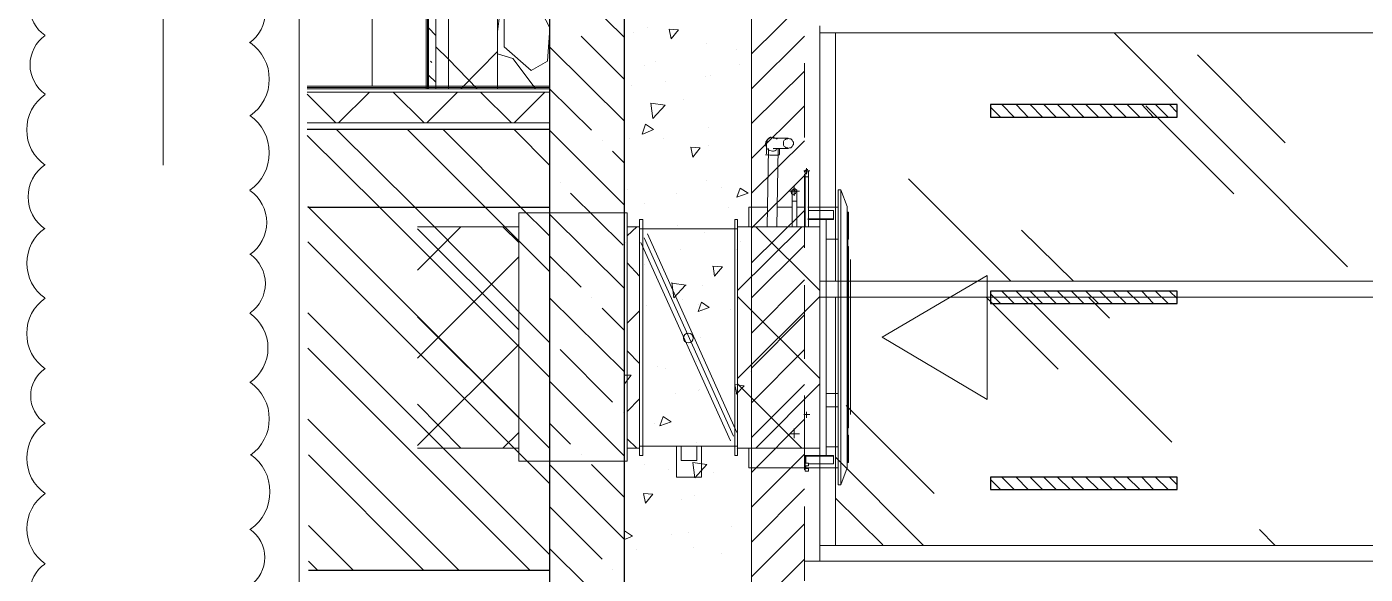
# Model space of a CAD drawing. Header units: millimetres. Extents: x -356862 to 418287, y 0 to 839748.
# Drawn here: x 28.591 to 31.984, y 7.589 to 8.978 of the extents above; entities that cross this region are included whole.
import ezdxf

# ---------------------------------------------------------------- set-up
doc = ezdxf.new("R2010")
doc.units = ezdxf.units.MM
doc.layers.add('PDF _Геометрия', color=7, linetype='Continuous', true_color=0xbababa)

msp = doc.modelspace()

# ---------------------------------------------------------------- linework, layer by layer
at = {"layer": 'PDF _Геометрия', "color": 7, "lineweight": 5}
for points in [[(29.2813, 18.4717), (29.2813, 18.4034), (29.2813, 11.3453), (29.1679, 11.317), (29.3946, 11.2603), (29.2813, 11.232), (29.2813, 4.1723), (29.2813, 4.104)], [(29.4663, 8.8271), (29.4663, 11.427)], [(29.5696, 11.4337), (29.6029, 9.4887), (29.6029, 8.8204)], [(30.4279, 7.0088), (30.4279, 9.4504)], [(30.5629, 8.6971), (30.5629, 8.8854)], [(29.9162, 8.8271), (29.3013, 8.8271)], [(29.9162, 8.8238), (29.3013, 8.8238)], [(29.9162, 8.8204), (29.3013, 8.8204)], [(29.9162, 8.8121), (29.3013, 8.8121)], [(29.3013, 8.7338), (29.9162, 8.7338), (29.3013, 8.7338)], [(30.5629, 8.4171), (30.5629, 8.6038)], [(30.5629, 8.1355), (30.5629, 8.3221)], [(30.5629, 7.8538), (30.5629, 8.0421)], [(30.5629, 7.5722), (30.5629, 7.7605)]]:
    msp.add_lwpolyline(points, dxfattribs=at)
at = {"layer": 'PDF _Геометрия', "color": 7, "lineweight": 30}
for points in [[(30.1062, 4.1723), (30.1062, 6.6155), (30.8612, 6.6155), (30.8612, 7.0088), (30.1062, 7.0088), (30.1062, 9.4504), (30.8612, 9.4504), (30.8612, 9.8437), (30.1062, 9.8437), (30.1062, 13.1503), (30.8612, 13.1503), (30.8612, 13.5452), (30.1062, 13.5452), (30.1062, 17.8751), (29.9162, 17.8751), (29.2813, 17.8751)], [(29.2813, 17.6784), (29.9162, 17.6784), (29.9162, 4.1723)], [(29.9162, 8.7171), (29.3013, 8.7171)], [(29.3029, 8.5204), (29.9162, 8.5204)], [(29.3046, 7.5988), (29.9162, 7.5988)]]:
    msp.add_lwpolyline(points, dxfattribs=at)
at = {"layer": 'PDF _Геометрия', "color": 251, "lineweight": 20, "true_color": 0x545454}
msp.add_lwpolyline([(31.4362, 13.3652), (31.4195, 13.3569), (28.9363, 12.1553), (28.9363, 12.082), (28.9363, 8.6271)], dxfattribs=at)
at = {"layer": 'PDF _Геометрия', "color": 7, "lineweight": 20}
for points in [[(29.5729, 11.4337), (29.6063, 9.4887), (29.6063, 8.8204)], [(29.5763, 11.4337), (29.6096, 9.4887), (29.6096, 8.8204)], [(29.5946, 11.4337), (29.6279, 9.4887), (29.6279, 8.8204)], [(29.6263, 11.4337), (29.6596, 9.4871), (29.6596, 8.8204)], [(29.7529, 11.4337), (29.7846, 9.4854), (29.7846, 8.8204)]]:
    msp.add_lwpolyline(points, dxfattribs=at)
at = {"layer": 'PDF _Геометрия', "color": 7, "lineweight": 5}
msp.add_lwpolyline([(30.1062, 7.0088), (30.1062, 9.4504), (30.4279, 9.4504), (30.4279, 7.0088)], close=True, dxfattribs=at)
at = {"layer": 'PDF _Геометрия', "lineweight": 5}
for points in [[(30.1062, 8.9504), (29.9162, 9.1388)], [(29.7846, 8.9654), (29.7946, 9.0471), (29.7846, 9.0521)], [(29.9162, 8.9621), (29.9112, 8.8904), (29.8696, 8.8671), (29.8012, 8.9271), (29.8012, 9.0154), (29.8329, 9.0604), (29.8796, 9.0471), (29.9162, 8.9771)], [(29.6279, 8.9554), (29.6096, 8.9754)], [(29.7329, 8.8204), (29.6596, 8.8954), (29.6279, 8.9271)], [(30.1062, 8.7388), (29.9162, 8.9271)], [(30.1062, 8.8438), (29.9962, 8.9538)], [(29.7846, 8.9154), (29.6913, 8.8204)], [(29.8796, 8.8204), (29.8796, 8.8221), (29.8229, 8.8971), (29.7846, 8.9088)], [(29.6179, 8.8871), (29.6146, 8.8904)], [(29.6279, 8.8371), (29.6096, 8.8554)], [(29.3746, 8.7338), (29.3013, 8.8071)], [(29.4596, 8.8121), (29.3813, 8.7338)], [(29.5979, 8.7338), (29.5196, 8.8121)], [(29.6829, 8.8121), (29.6046, 8.7338)], [(29.8196, 8.7338), (29.7412, 8.8121)], [(29.9046, 8.8121), (29.8262, 8.7338)], [(30.0229, 8.7154), (29.9162, 8.8204)], [(29.9162, 8.0888), (29.4846, 8.5204), (29.3013, 8.7021)], [(29.9162, 8.1771), (29.5746, 8.5204), (29.3763, 8.7171)], [(29.9162, 8.3571), (29.7529, 8.5204), (29.5563, 8.7171)], [(29.9162, 8.4471), (29.8429, 8.5204), (29.6463, 8.7171)], [(29.9162, 8.6271), (29.8262, 8.7171)], [(29.9162, 8.7171), (29.9162, 8.7171)], [(30.1062, 8.5254), (29.9162, 8.7154)], [(30.0496, 8.6888), (30.0496, 8.6888)], [(30.1062, 8.6321), (30.0762, 8.6621)], [(29.9162, 8.6088), (29.9162, 8.6088)], [(29.9429, 8.5821), (29.9429, 8.5821)], [(30.1029, 8.4238), (29.9696, 8.5554)], [(29.9162, 7.9088), (29.3046, 8.5204), (29.3029, 8.5221)], [(30.1062, 8.3138), (29.9162, 8.5021)], [(29.9162, 7.8188), (29.3029, 8.4321)], [(29.9962, 8.3171), (29.9162, 8.3971)], [(30.1062, 8.1021), (29.9162, 8.2905)], [(30.0229, 8.2905), (30.0229, 8.2905)], [(29.9162, 7.6388), (29.3029, 8.2521)], [(30.1062, 8.2071), (30.0496, 8.2638)], [(29.9162, 8.1838), (29.9162, 8.1838)], [(29.8662, 7.5988), (29.3029, 8.1621)], [(30.0762, 8.0255), (29.9429, 8.1588)], [(30.1062, 7.8888), (29.9162, 8.0788)], [(29.6863, 7.5988), (29.3029, 7.9821)], [(30.1029, 7.9988), (30.1029, 7.9988)], [(29.9696, 7.9188), (29.9162, 7.9721)], [(29.5963, 7.5988), (29.3046, 7.8921)], [(29.9962, 7.8921), (29.9962, 7.8921)], [(30.1062, 7.6771), (29.9162, 7.8671)], [(30.1062, 7.7838), (30.0229, 7.8671)], [(30.0496, 7.6271), (29.9162, 7.7605)], [(29.4179, 7.5988), (29.3046, 7.7121)], [(30.1062, 7.4655), (29.9162, 7.6538)], [(29.3279, 7.5988), (29.3046, 7.6221)], [(30.0762, 7.6005), (30.0762, 7.6005)]]:
    msp.add_lwpolyline(points, dxfattribs=at)
at = {"layer": 'PDF _Геометрия', "color": 161, "lineweight": 9, "true_color": 0x7f9fff}
for points in [[(30.5629, 9.0421), (30.4279, 8.9088)], [(30.5629, 8.9538), (30.4279, 8.8204)], [(30.5629, 8.8654), (30.4279, 8.7321)], [(30.5629, 8.7771), (30.4279, 8.6438)], [(30.5629, 8.6888), (30.4279, 8.5554)], [(30.5629, 8.6004), (30.4279, 8.4671)], [(30.5629, 8.5121), (30.4279, 8.3788)], [(30.5629, 8.4238), (30.4279, 8.2905)], [(30.5629, 8.3355), (30.4279, 8.2005)], [(30.5629, 8.2471), (30.4279, 8.1121)], [(30.5629, 8.1588), (30.4279, 8.0238)], [(30.5629, 8.0705), (30.4279, 7.9355)], [(30.5629, 7.9821), (30.4279, 7.8471)], [(30.5629, 7.8938), (30.4279, 7.7588)], [(30.5629, 7.8055), (30.4279, 7.6705)], [(30.5629, 7.7171), (30.4279, 7.5822)], [(30.5629, 7.6271), (30.4279, 7.4938)]]:
    msp.add_lwpolyline(points, dxfattribs=at)
at = {"layer": 'PDF _Геометрия', "color": 254, "lineweight": 5, "true_color": 0xdcdcdc}
for points in [[(30.1279, 8.9621), (30.1279, 8.9621)], [(30.1646, 8.9771), (30.1646, 8.9771)], [(31.9395, 8.3688), (31.3479, 8.9621)], [(30.3129, 8.9354), (30.3129, 8.9354)], [(30.3912, 8.9204), (30.3912, 8.9204)], [(31.7812, 8.6838), (31.5595, 8.9071)], [(30.1579, 8.8804), (30.1579, 8.8804)], [(30.1846, 8.8904), (30.1846, 8.8904)], [(30.3979, 8.8821), (30.3979, 8.8821)], [(30.1229, 8.8288), (30.1229, 8.8288)], [(30.2112, 8.8388), (30.2112, 8.8388)], [(30.3112, 8.8521), (30.3112, 8.8521)], [(30.3246, 8.8554), (30.3246, 8.8554)], [(30.2546, 8.7921), (30.2546, 8.7921)], [(31.6512, 8.5538), (31.4278, 8.7771)], [(30.1512, 8.7054), (30.1596, 8.7304), (30.1796, 8.7171), (30.1529, 8.7054)], [(30.1179, 8.6954), (30.1179, 8.6954)], [(30.2062, 8.6938), (30.2062, 8.6938)], [(30.3196, 8.7221), (30.3196, 8.7221)], [(30.1062, 8.6871), (30.1062, 8.6871)], [(30.3196, 8.6771), (30.3196, 8.6771)], [(30.3146, 8.5888), (30.3146, 8.5888)], [(31.0862, 8.3321), (30.8262, 8.5921)], [(30.1129, 8.5638), (30.1129, 8.5638)], [(30.2379, 8.5538), (30.2379, 8.5538)], [(30.3529, 8.5704), (30.3529, 8.5704)], [(30.1562, 8.5288), (30.1562, 8.5288)], [(30.3696, 8.5188), (30.3696, 8.5188)], [(30.2396, 8.4738), (30.2396, 8.4738)], [(30.3096, 8.4554), (30.3096, 8.4554)], [(31.2445, 8.3321), (31.1129, 8.4621)], [(30.1079, 8.4305), (30.1079, 8.4305)], [(30.3996, 8.4321), (30.3996, 8.4321)], [(30.2479, 8.4121), (30.2479, 8.4121)], [(30.3912, 8.4138), (30.3912, 8.4138)], [(30.1579, 8.3738), (30.1579, 8.3738)], [(30.3296, 8.3705), (30.3546, 8.3688), (30.3346, 8.3455), (30.3312, 8.3705)], [(30.2612, 8.3221), (30.2312, 8.2905), (30.2262, 8.3288)], [(30.2629, 8.3221), (30.2262, 8.3271)], [(30.3046, 8.3221), (30.3046, 8.3221)], [(30.2529, 8.2855), (30.2529, 8.2855)], [(30.3946, 8.2871), (30.3946, 8.2871)], [(31.2062, 8.1088), (31.0229, 8.2921)], [(31.4945, 7.9238), (31.1262, 8.2921)], [(31.3362, 8.2388), (31.2829, 8.2921)], [(30.1429, 8.2538), (30.1429, 8.2538)], [(30.1612, 8.2705), (30.1612, 8.2705)], [(30.2946, 8.2738), (30.2946, 8.2738)], [(30.3762, 8.2605), (30.3762, 8.2605)], [(30.2996, 8.1888), (30.2996, 8.1888)], [(30.1896, 8.1171), (30.1896, 8.1171)], [(30.2896, 8.1288), (30.2896, 8.1288)], [(30.1062, 8.0938), (30.1229, 8.0938), (30.1062, 8.0721)], [(30.2112, 8.1105), (30.2112, 8.1105)], [(30.4246, 8.1021), (30.4246, 8.1021)], [(30.2362, 8.0471), (30.2362, 8.0471)], [(30.2946, 8.0555), (30.2946, 8.0555)], [(30.2962, 8.0571), (30.2962, 8.0571)], [(30.3912, 8.0455), (30.3862, 8.0705), (30.4096, 8.0671), (30.3896, 8.0455)], [(30.8912, 7.7938), (30.6679, 8.0171)], [(30.1829, 7.9721), (30.1829, 7.9721)], [(30.2896, 7.9221), (30.2896, 7.9221)], [(30.3896, 7.9071), (30.3896, 7.9071)], [(30.8645, 7.6621), (30.6412, 7.8855)], [(30.1562, 7.8671), (30.1562, 7.8671)], [(30.2179, 7.8538), (30.2179, 7.8538)], [(30.3312, 7.8471), (30.3312, 7.8471)], [(30.2512, 7.7788), (30.2512, 7.7788)], [(30.2846, 7.7888), (30.2846, 7.7888)], [(30.7612, 7.6638), (30.6412, 7.7821)], [(30.3779, 7.7088), (30.3779, 7.7088)], [(30.1062, 7.6938), (30.1062, 7.6988), (30.1262, 7.6855), (30.1062, 7.6771)], [(30.2262, 7.6888), (30.2262, 7.6888)], [(30.2679, 7.6938), (30.2679, 7.6938)], [(31.7562, 7.6621), (31.7162, 7.7021)], [(30.1379, 7.6505), (30.1379, 7.6505)], [(30.2812, 7.6571), (30.2812, 7.6571)], [(30.3512, 7.6405), (30.3512, 7.6405)]]:
    msp.add_lwpolyline(points, dxfattribs=at)
for points in [[(30.2246, 8.9471), (30.2196, 8.9721), (30.2429, 8.9704)], [(30.1729, 8.7838), (30.2096, 8.7788), (30.1779, 8.7454)], [(30.2796, 8.6471), (30.2746, 8.6721), (30.2979, 8.6704)], [(30.3912, 8.5454), (30.3996, 8.5688), (30.4196, 8.5554)], [(30.2929, 8.2555), (30.3012, 8.2788), (30.3212, 8.2655)], [(30.1962, 7.9655), (30.2046, 7.9888), (30.2246, 7.9755)], [(30.2796, 7.8721), (30.3146, 7.8671), (30.2846, 7.8338)], [(30.1596, 7.7688), (30.1546, 7.7938), (30.1779, 7.7921)]]:
    msp.add_lwpolyline(points, close=True, dxfattribs=at)
at = {"layer": 'PDF _Геометрия', "color": 252, "lineweight": 5, "true_color": 0x989898}
for points in [[(30.6012, 8.9804), (30.6012, 8.3121), (30.6012, 7.6221), (30.5629, 7.6221), (30.6212, 7.6221), (33.2244, 7.6221), (30.6212, 7.6221)], [(30.6212, 8.9621), (33.2244, 8.9621)], [(30.6212, 8.3321), (33.2244, 8.3321)], [(30.6212, 8.2921), (33.2244, 8.2921)], [(30.6212, 7.6621), (33.2244, 7.6621)]]:
    msp.add_lwpolyline(points, dxfattribs=at)
for points in [[(30.6412, 8.3321), (30.6012, 8.3321), (30.6012, 8.9621), (30.6412, 8.9621)], [(30.6412, 7.6621), (30.6012, 7.6621), (30.6012, 8.2921), (30.6412, 8.2921)]]:
    msp.add_lwpolyline(points, close=True, dxfattribs=at)
at = {"layer": 'PDF _Геометрия', "color": 142, "lineweight": 25, "true_color": 0x008ab8}
for points in [[(31.5078, 8.7488), (31.5078, 8.7804), (31.0345, 8.7804), (31.0345, 8.7488)], [(31.5078, 8.2755), (31.5078, 8.3071), (31.0345, 8.3071), (31.0345, 8.2755)], [(31.5078, 7.8038), (31.5078, 7.8355), (31.0345, 7.8355), (31.0345, 7.8038)]]:
    msp.add_lwpolyline(points, close=True, dxfattribs=at)
at = {"layer": 'PDF _Геометрия', "color": 141, "lineweight": 0, "true_color": 0xaed2f4}
for points in [[(31.0595, 8.7488), (31.0345, 8.7738)], [(31.0945, 8.7488), (31.0629, 8.7804)], [(31.1295, 8.7488), (31.0995, 8.7804)], [(31.1662, 8.7488), (31.1345, 8.7804)], [(31.2012, 8.7488), (31.1695, 8.7804)], [(31.2362, 8.7488), (31.2045, 8.7804)], [(31.2712, 8.7488), (31.2395, 8.7804)], [(31.3079, 8.7488), (31.2762, 8.7804)], [(31.3429, 8.7488), (31.3112, 8.7804)], [(31.3779, 8.7488), (31.3462, 8.7804)], [(31.4128, 8.7488), (31.3812, 8.7804)], [(31.4478, 8.7488), (31.4178, 8.7804)], [(31.4845, 8.7488), (31.4528, 8.7804)], [(31.5078, 8.7604), (31.4878, 8.7804)], [(31.0595, 8.2755), (31.0345, 8.3005)], [(31.0945, 8.2755), (31.0629, 8.3071)], [(31.1295, 8.2755), (31.0995, 8.3071)], [(31.1662, 8.2755), (31.1345, 8.3071)], [(31.2012, 8.2755), (31.1695, 8.3071)], [(31.2362, 8.2755), (31.2045, 8.3071)], [(31.2712, 8.2755), (31.2395, 8.3071)], [(31.3079, 8.2755), (31.2762, 8.3071)], [(31.3429, 8.2755), (31.3112, 8.3071)], [(31.3779, 8.2755), (31.3462, 8.3071)], [(31.4128, 8.2755), (31.3812, 8.3071)], [(31.4478, 8.2755), (31.4178, 8.3071)], [(31.4845, 8.2755), (31.4528, 8.3071)], [(31.5078, 8.2888), (31.4878, 8.3071)], [(31.0595, 7.8038), (31.0345, 7.8288)], [(31.0945, 7.8038), (31.0629, 7.8355)], [(31.1295, 7.8038), (31.0995, 7.8355)], [(31.1662, 7.8038), (31.1345, 7.8355)], [(31.2012, 7.8038), (31.1695, 7.8355)], [(31.2362, 7.8038), (31.2045, 7.8355)], [(31.2712, 7.8038), (31.2395, 7.8355)], [(31.3079, 7.8038), (31.2762, 7.8355)], [(31.3429, 7.8038), (31.3112, 7.8355)], [(31.3779, 7.8038), (31.3462, 7.8355)], [(31.4128, 7.8038), (31.3812, 7.8355)], [(31.4478, 7.8038), (31.4178, 7.8355)], [(31.4845, 7.8038), (31.4528, 7.8355)], [(31.5078, 7.8155), (31.4878, 7.8355)]]:
    msp.add_lwpolyline(points, dxfattribs=at)
at = {"layer": 'PDF _Геометрия', "color": 8, "lineweight": 18, "true_color": 0x808080}
for points in [[(30.477, 8.6967, 0.339472), (30.4639, 8.6799, -0.408693), (30.4812, 8.6972, 1), (30.4812, 8.6622, 0.181898), (30.4928, 8.6664)], [(30.5729, 8.6104), (30.5729, 8.6088), (30.5729, 8.6071), (30.5729, 8.6054), (30.5729, 8.6038), (30.5729, 8.6021), (30.5729, 8.6004), (30.5729, 8.5988), (30.5729, 8.5971), (30.5679, 8.5971), (30.5645, 8.5971), (30.5645, 8.5988), (30.5645, 8.6004), (30.5645, 8.6021), (30.5645, 8.6038), (30.5645, 8.6054), (30.5645, 8.6071), (30.5645, 8.6088), (30.5645, 8.6104), (30.5645, 8.6121), (30.5645, 8.6138), (30.5662, 8.6138, 0.065552), (30.5653, 8.6137)], [(30.5653, 8.6057, 0.065552), (30.5664, 8.6056, 0.131647), (30.5685, 8.6061)]]:
    msp.add_lwpolyline(points, format="xyb", dxfattribs=at)
for points in [[(30.4662, 8.6554), (30.4662, 8.6821), (30.4662, 8.6838), (30.4662, 8.6854), (30.4662, 8.6871), (30.4679, 8.6871), (30.4679, 8.6888), (30.4679, 8.6904), (30.4696, 8.6921), (30.4696, 8.6938), (30.4712, 8.6938), (30.4712, 8.6954), (30.4729, 8.6954), (30.4746, 8.6971), (30.4762, 8.6971), (30.4779, 8.6988)], [(30.4829, 8.6988), (30.4829, 8.6988)], [(30.5212, 8.6954), (30.5246, 8.6938), (30.5279, 8.6938), (30.5296, 8.6921), (30.5312, 8.6904), (30.5329, 8.6871), (30.5346, 8.6854), (30.5346, 8.6821), (30.5346, 8.6788), (30.5329, 8.6771), (30.5312, 8.6738), (30.5296, 8.6721), (30.5279, 8.6704), (30.5246, 8.6704), (30.5212, 8.6688), (30.5196, 8.6704), (30.5162, 8.6704), (30.5146, 8.6721), (30.5112, 8.6738), (30.5096, 8.6771), (30.5096, 8.6788), (30.5096, 8.6821), (30.5096, 8.6854), (30.5096, 8.6871), (30.5112, 8.6904), (30.5146, 8.6921), (30.5162, 8.6938), (30.5196, 8.6938), (30.5212, 8.6954), (30.4829, 8.6954)], [(30.4712, 8.6688), (30.4679, 8.4704)], [(30.4829, 8.6688), (30.5212, 8.6688)], [(30.4829, 8.6654), (30.4829, 8.6654)], [(30.4929, 8.4704), (30.4962, 8.6688)], [(30.4996, 8.6538), (30.4996, 8.6688)], [(30.5762, 8.6121), (30.5612, 8.6121)], [(30.5729, 8.4704), (30.5729, 8.5971), (30.5679, 8.5971), (30.5645, 8.5971), (30.5645, 8.4704)], [(30.5679, 8.6038), (30.5679, 8.6188)], [(30.5679, 8.6154), (30.5679, 8.6154)], [(30.5679, 8.6154), (30.5695, 8.6154), (30.5712, 8.6154)], [(30.5496, 8.5604), (30.5246, 8.5604)], [(30.5362, 8.5488), (30.5362, 8.5738)], [(30.6545, 8.5638), (30.6545, 8.5488), (30.6545, 7.8321), (30.6545, 7.8155)], [(30.4212, 8.4704), (30.4212, 8.5204), (30.4696, 8.5204)], [(30.4946, 8.5204), (30.5312, 8.5204)], [(30.5429, 8.4704), (30.5429, 8.5354), (30.5362, 8.5354), (30.5312, 8.5354), (30.5312, 8.4704)], [(30.5429, 8.5204), (30.5645, 8.5204)], [(30.5645, 8.4888), (30.5645, 8.5071), (30.5645, 8.5138), (30.5645, 8.5154), (30.5645, 8.5221), (30.5645, 8.5288)], [(30.5712, 8.5204), (30.6479, 8.5204)], [(30.5729, 8.5288), (30.5729, 8.5221), (30.5729, 8.5204)], [(30.6545, 7.8321), (30.6545, 7.8588), (30.6545, 8.5221), (30.6545, 8.5488)], [(30.6712, 8.5188), (30.6729, 8.4205), (30.6712, 8.5221), (30.6712, 8.4671), (30.6712, 7.9138), (30.6712, 7.8588), (30.6729, 7.9605), (30.6712, 7.8605)], [(30.5712, 8.4904), (30.6362, 8.4904), (30.6362, 8.4888), (30.6179, 8.4888), (30.6179, 7.8905), (30.6012, 7.8905), (30.6012, 8.4888), (30.6179, 8.4888)], [(30.6012, 8.4888), (30.5712, 8.4888)], [(30.5729, 8.5138), (30.5729, 8.5071), (30.5729, 8.5054)], [(30.5729, 8.5121), (30.6362, 8.5121), (30.6362, 8.4904)], [(29.6913, 8.4704), (29.5813, 8.3605)], [(29.5813, 8.4704), (29.8379, 8.4704)], [(29.8379, 8.2088), (29.5813, 8.4654)], [(29.8379, 8.4305), (29.7979, 8.4704)], [(30.1379, 8.4704), (30.1129, 8.4471)], [(30.1129, 8.4704), (30.1446, 8.4704)], [(30.1529, 8.4654), (30.3862, 8.4654)], [(30.1646, 8.4521), (30.3912, 7.9488)], [(30.5562, 8.4704), (30.3929, 8.3088)], [(30.6012, 8.4704), (30.3929, 8.4704)], [(30.6012, 8.3088), (30.4396, 8.4704)], [(30.6729, 8.4571), (30.6745, 8.4571)], [(30.1479, 8.4305), (30.3746, 7.9271)], [(30.1562, 8.4421), (30.3829, 7.9388)], [(30.6179, 8.4388), (30.6479, 8.4388)], [(29.8379, 8.3938), (29.5813, 8.1371)], [(30.6729, 8.3971), (30.6745, 8.3971)], [(30.6795, 8.3871), (30.6795, 7.9938)], [(30.1446, 8.3455), (30.1129, 8.3788)], [(30.6012, 8.0855), (30.3929, 8.2938)], [(30.6012, 8.2938), (30.3929, 8.0855)], [(30.1446, 8.2571), (30.1129, 8.2255)], [(29.8379, 7.9855), (29.5813, 8.2421)], [(29.8379, 8.1721), (29.5813, 7.9155)], [(30.1446, 8.1238), (30.1129, 8.1555)], [(30.5562, 7.9088), (30.3929, 8.0721)], [(30.6012, 8.0721), (30.4396, 7.9088)], [(30.6479, 8.0471), (30.6179, 8.0471)], [(29.6913, 7.9088), (29.5813, 8.0205)], [(30.1446, 8.0338), (30.1129, 8.0021)], [(30.6179, 8.0138), (30.6479, 8.0138)], [(30.5762, 7.9938), (30.5612, 7.9938)], [(30.5679, 7.9855), (30.5679, 8.0005)], [(30.6729, 7.9838), (30.6745, 7.9838)], [(29.8379, 7.9488), (29.7979, 7.9088)], [(30.5496, 7.9455), (30.5246, 7.9455)], [(30.5362, 7.9338), (30.5362, 7.9588)], [(29.8379, 7.9088), (29.5813, 7.9088)], [(30.1379, 7.9088), (30.1129, 7.9321)], [(30.1446, 7.9088), (30.1129, 7.9088)], [(30.1529, 7.9138), (30.3862, 7.9138)], [(30.3012, 7.9138), (30.3012, 7.8355), (30.2379, 7.8355), (30.2379, 7.9138)], [(30.2896, 7.9138), (30.2896, 7.8771), (30.2496, 7.8771), (30.2496, 7.9138)], [(30.6012, 7.9088), (30.3929, 7.9088)], [(30.5645, 7.8588), (30.4212, 7.8588), (30.4212, 7.9088)], [(30.6179, 7.9121), (30.6479, 7.9121)], [(30.6729, 7.9221), (30.6745, 7.9221)], [(30.5729, 7.8705), (30.5645, 7.8705), (30.5645, 7.8905), (30.6362, 7.8905), (30.6362, 7.8888), (30.5662, 7.8888), (30.5662, 7.8705), (30.5729, 7.8705), (30.5729, 7.8638), (30.5645, 7.8638), (30.5645, 7.8705)], [(30.6362, 7.8888), (30.6362, 7.8688), (30.5729, 7.8688)], [(30.5662, 7.8638), (30.5662, 7.8571), (30.5729, 7.8571), (30.5729, 7.8505), (30.5645, 7.8505), (30.5645, 7.8571), (30.5729, 7.8571), (30.5729, 7.8588), (30.5662, 7.8588), (30.6479, 7.8588)], [(30.5645, 7.8571), (30.5645, 7.8638)]]:
    msp.add_lwpolyline(points, dxfattribs=at)
for points in [[(30.5347, 8.5639, 1.000001), (30.5347, 8.5522, 1.000001)], [(30.2806, 8.1881, 1), (30.2556, 8.1881, 1)]]:
    msp.add_lwpolyline(points, format="xyb", close=True, dxfattribs=at)
for points in [[(30.5312, 8.5354), (30.5312, 8.5371), (30.5312, 8.5388), (30.5312, 8.5404), (30.5312, 8.5421), (30.5312, 8.5438), (30.5312, 8.5454), (30.5312, 8.5471), (30.5312, 8.5488), (30.5312, 8.5504), (30.5312, 8.5521), (30.5312, 8.5538), (30.5312, 8.5554), (30.5312, 8.5571), (30.5312, 8.5588), (30.5312, 8.5604), (30.5312, 8.5621), (30.5312, 8.5638), (30.5329, 8.5654), (30.5346, 8.5654), (30.5346, 8.5671), (30.5362, 8.5671), (30.5379, 8.5671), (30.5396, 8.5671), (30.5396, 8.5654), (30.5412, 8.5654), (30.5412, 8.5638), (30.5429, 8.5638), (30.5429, 8.5621), (30.5429, 8.5604), (30.5429, 8.5588), (30.5429, 8.5571), (30.5429, 8.5554), (30.5429, 8.5538), (30.5429, 8.5521), (30.5429, 8.5504), (30.5429, 8.5488), (30.5429, 8.5471), (30.5429, 8.5454), (30.5429, 8.5438), (30.5429, 8.5421), (30.5429, 8.5404), (30.5429, 8.5388), (30.5429, 8.5371), (30.5429, 8.5354), (30.5362, 8.5354)], [(30.6545, 7.8155), (30.6712, 7.8588), (30.6712, 7.9138), (30.6712, 8.4671), (30.6712, 8.5221), (30.6545, 8.5638), (30.6479, 8.5638), (30.6479, 8.5488), (30.6479, 7.8321), (30.6479, 7.8155)], [(30.1129, 8.5054), (30.1129, 7.8755), (29.8379, 7.8755), (29.8379, 8.5054)], [(30.1529, 8.4888), (30.1529, 7.8905), (30.1446, 7.8905), (30.1446, 8.4888)], [(30.3929, 8.4888), (30.3929, 7.8905), (30.3862, 7.8905), (30.3862, 8.4888)], [(30.6745, 8.5071), (30.6745, 8.4571), (30.6745, 8.4388), (30.6729, 8.4388), (30.6729, 8.4571), (30.6729, 8.5071)], [(30.3929, 7.9138), (30.3929, 8.4654), (30.1446, 8.4654), (30.1446, 7.9138)], [(30.6745, 7.9605), (30.6729, 7.9605), (30.6729, 7.9838), (30.6729, 8.3971), (30.6729, 8.4205), (30.6745, 8.4205), (30.6745, 8.3971), (30.6745, 7.9838)], [(31.0262, 8.3471), (30.7595, 8.1905), (31.0262, 8.0321)], [(30.6745, 7.8721), (30.6729, 7.8721), (30.6729, 7.9221), (30.6729, 7.9421), (30.6745, 7.9421), (30.6745, 7.9221)]]:
    msp.add_lwpolyline(points, close=True, dxfattribs=at)
at = {"layer": 'PDF _Геометрия', "color": 1, "lineweight": 20}
msp.add_lwpolyline([(28.6371, 7.9725, 0.52054), (28.6371, 7.7936, 0.52054), (28.6371, 7.6153)], format="xyb", dxfattribs=at)
for centre, radius, start, end in [((28.6864, 9.0281), 0.0875, 125.0024, 234.9976), ((29.1014, 9.0147), 0.0942, 305.0024, 54.9976), ((28.6897, 8.8814), 0.0908, 125.0025, 234.9975), ((29.0931, 8.8447), 0.1125, 305.0024, 54.9976), ((28.6997, 8.7164), 0.1092, 125.0024, 234.9976), ((29.0897, 8.6581), 0.1158, 305.0024, 54.9976), ((28.6931, 8.5464), 0.0992, 125.0024, 234.9976), ((29.0997, 8.4814), 0.0992, 305.0024, 54.9976), ((28.6981, 8.3781), 0.1075, 125.0024, 234.9976), ((29.1047, 8.3264), 0.0908, 305.0025, 54.9975), ((28.6997, 8.1997), 0.1092, 125.0024, 234.9976), ((29.0947, 8.1631), 0.1075, 305.0024, 54.9976), ((28.6847, 8.0414), 0.0842, 125.0024, 234.9976), ((29.0931, 7.9831), 0.1125, 305.0024, 54.9976), ((29.0914, 7.7981), 0.1158, 305.0024, 54.9976), ((29.1064, 7.6314), 0.0875, 305.0024, 54.9976), ((28.6864, 7.5431), 0.0875, 125.0024, 234.9976)]:
    msp.add_arc(centre, radius, start, end, dxfattribs=at)
at = {"layer": 'PDF _Геометрия', "color": 8, "lineweight": 18, "true_color": 0x808080}
for centre, radius, start, end in [((30.4814, 8.6797), 0.0175, 47.6752, 89.4287), ((30.5664, 8.6097), 0.00417, 150.0014, 195.0023), ((30.5664, 8.6097), 0.00417, 60.0014, 90.0001), ((30.5664, 8.6097), 0.00417, 344.9977, 359.9997)]:
    msp.add_arc(centre, radius, start, end, dxfattribs=at)
for points in [[(30.4639, 8.6532), (30.464, 8.6528), (30.4719, 8.6523), (30.4816, 8.6522)], [(30.4816, 8.6522), (30.4912, 8.6521), (30.4989, 8.6524), (30.4989, 8.6529)]]:
    msp.add_open_spline(points, degree=3, dxfattribs=at)

doc.saveas('drawing.dxf')
